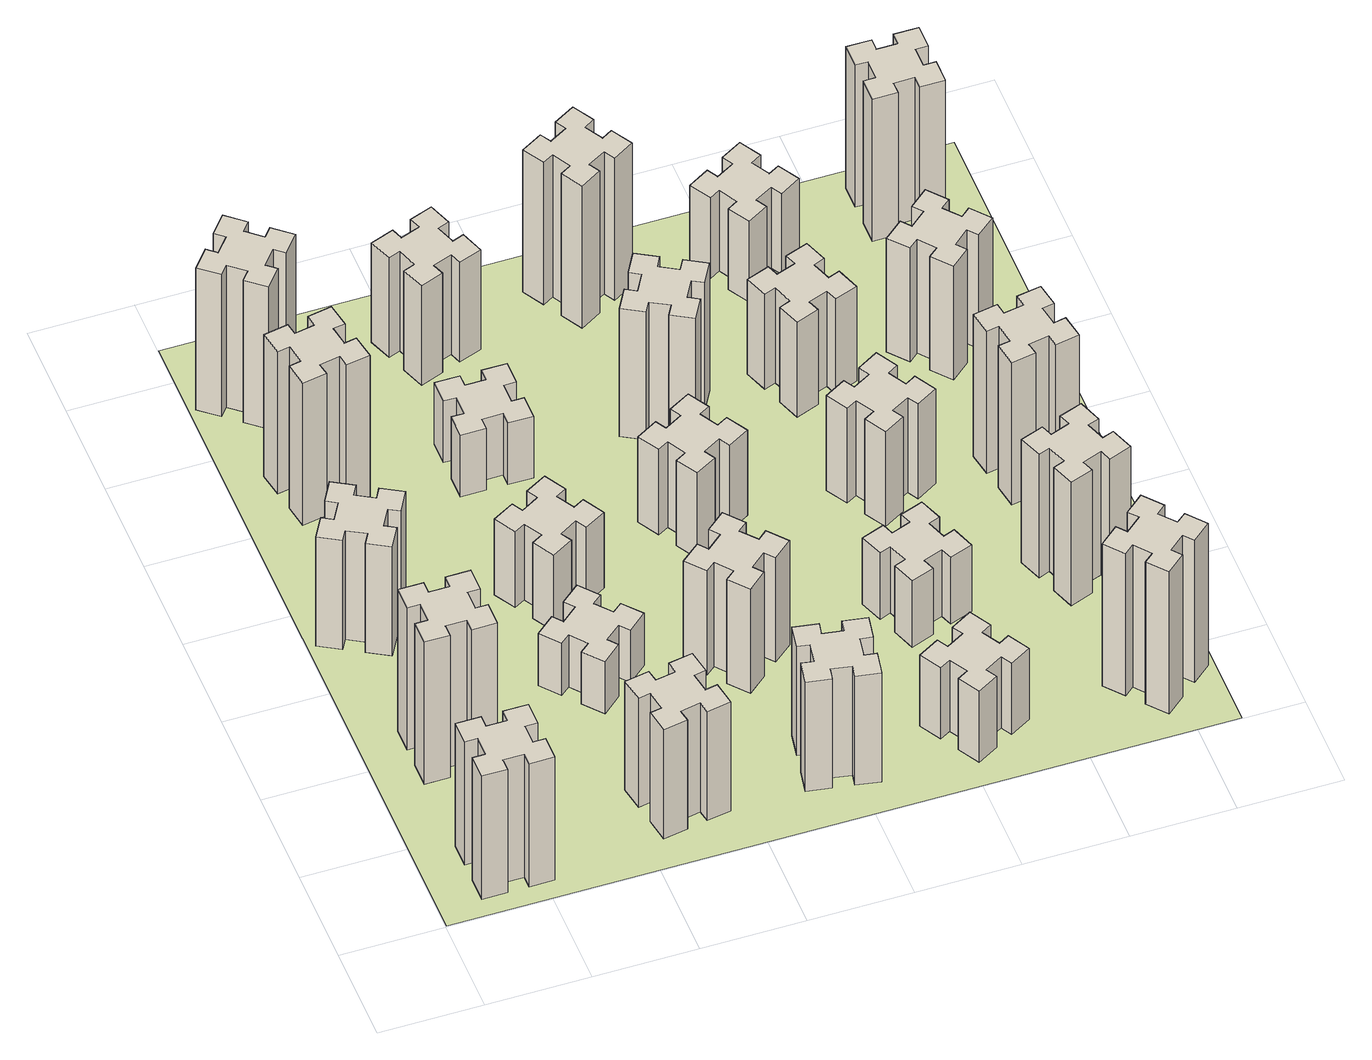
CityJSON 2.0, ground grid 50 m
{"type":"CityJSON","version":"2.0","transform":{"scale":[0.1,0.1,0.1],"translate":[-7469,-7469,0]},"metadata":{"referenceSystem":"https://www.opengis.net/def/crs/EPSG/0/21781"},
"CityObjects":{
"building1":{"type":"Building","attributes":{"class":"1000","function":"1000","usage":"1000","yearOfConstruction":2016,"roofType":"1000","measuredHeight":78,"storeysAboveGround":30,"storeysBelowGround":0},"geometry":[{"type":"Solid","lod":"1","boundaries":[[[[0,1,2,3,4,5,6,7,8,9,10,11,12,13,14,15,16,17,18,19]],[[17,16,20,21]],[[16,15,22,20]],[[15,14,23,22]],[[14,13,24,23]],[[13,12,25,24]],[[12,11,26,25]],[[11,10,27,26]],[[10,9,28,27]],[[9,8,29,28]],[[8,7,30,29]],[[7,6,31,30]],[[6,5,32,31]],[[5,4,33,32]],[[4,3,34,33]],[[3,2,35,34]],[[2,1,36,35]],[[1,0,37,36]],[[0,19,38,37]],[[19,18,39,38]],[[18,17,21,39]],[[24,25,26,27,28,29,30,31,32,33,34,35,36,37,38,39,21,20,22,23]]]]}]},
"building2":{"type":"Building","attributes":{"class":"1000","function":"1000","usage":"1000","yearOfConstruction":2016,"roofType":"1000","measuredHeight":90,"storeysAboveGround":30,"storeysBelowGround":0},"geometry":[{"type":"Solid","lod":"1","boundaries":[[[[40,41,42,43,44,45,46,47,48,49,50,51,52,53,54,55,56,57,58,59]],[[57,56,60,61]],[[56,55,62,60]],[[55,54,63,62]],[[54,53,64,63]],[[53,52,65,64]],[[52,51,66,65]],[[51,50,67,66]],[[50,49,68,67]],[[49,48,69,68]],[[48,47,70,69]],[[47,46,71,70]],[[46,45,72,71]],[[45,44,73,72]],[[44,43,74,73]],[[43,42,75,74]],[[42,41,76,75]],[[41,40,77,76]],[[40,59,78,77]],[[59,58,79,78]],[[58,57,61,79]],[[64,65,66,67,68,69,70,71,72,73,74,75,76,77,78,79,61,60,62,63]]]]}]},
"building3":{"type":"Building","attributes":{"class":"1000","function":"1000","usage":"1000","yearOfConstruction":2016,"roofType":"1000","measuredHeight":69,"storeysAboveGround":30,"storeysBelowGround":0},"geometry":[{"type":"Solid","lod":"1","boundaries":[[[[80,81,82,83,84,85,86,87,88,89,90,91,92,93,94,95,96,97,98,99]],[[97,96,100,101]],[[96,95,102,100]],[[95,94,103,102]],[[94,93,104,103]],[[93,92,105,104]],[[92,91,106,105]],[[91,90,107,106]],[[90,89,108,107]],[[89,88,109,108]],[[88,87,110,109]],[[87,86,111,110]],[[86,85,112,111]],[[85,84,113,112]],[[84,83,114,113]],[[83,82,115,114]],[[82,81,116,115]],[[81,80,117,116]],[[80,99,118,117]],[[99,98,119,118]],[[98,97,101,119]],[[104,105,106,107,108,109,110,111,112,113,114,115,116,117,118,119,101,100,102,103]]]]}]},
"building4":{"type":"Building","attributes":{"class":"1000","function":"1000","usage":"1000","yearOfConstruction":2016,"roofType":"1000","measuredHeight":90,"storeysAboveGround":30,"storeysBelowGround":0},"geometry":[{"type":"Solid","lod":"1","boundaries":[[[[120,121,122,123,124,125,126,127,128,129,130,131,132,133,134,135,136,137,138,139]],[[137,136,140,141]],[[136,135,142,140]],[[135,134,143,142]],[[134,133,144,143]],[[133,132,145,144]],[[132,131,146,145]],[[131,130,147,146]],[[130,129,148,147]],[[129,128,149,148]],[[128,127,150,149]],[[127,126,151,150]],[[126,125,152,151]],[[125,124,153,152]],[[124,123,154,153]],[[123,122,155,154]],[[122,121,156,155]],[[121,120,157,156]],[[120,139,158,157]],[[139,138,159,158]],[[138,137,141,159]],[[144,145,146,147,148,149,150,151,152,153,154,155,156,157,158,159,141,140,142,143]]]]}]},
"building5":{"type":"Building","attributes":{"class":"1000","function":"1000","usage":"1000","yearOfConstruction":2016,"roofType":"1000","measuredHeight":90,"storeysAboveGround":30,"storeysBelowGround":0},"geometry":[{"type":"Solid","lod":"1","boundaries":[[[[160,161,162,163,164,165,166,167,168,169,170,171,172,173,174,175,176,177,178,179]],[[177,176,180,181]],[[176,175,182,180]],[[175,174,183,182]],[[174,173,184,183]],[[173,172,185,184]],[[172,171,186,185]],[[171,170,187,186]],[[170,169,188,187]],[[169,168,189,188]],[[168,167,190,189]],[[167,166,191,190]],[[166,165,192,191]],[[165,164,193,192]],[[164,163,194,193]],[[163,162,195,194]],[[162,161,196,195]],[[161,160,197,196]],[[160,179,198,197]],[[179,178,199,198]],[[178,177,181,199]],[[184,185,186,187,188,189,190,191,192,193,194,195,196,197,198,199,181,180,182,183]]]]}]},
"building6":{"type":"Building","attributes":{"class":"1000","function":"1000","usage":"1000","yearOfConstruction":2016,"roofType":"1000","measuredHeight":69,"storeysAboveGround":30,"storeysBelowGround":0},"geometry":[{"type":"Solid","lod":"1","boundaries":[[[[200,201,202,203,204,205,206,207,208,209,210,211,212,213,214,215,216,217,218,219]],[[217,216,220,221]],[[216,215,222,220]],[[215,214,223,222]],[[214,213,224,223]],[[213,212,225,224]],[[212,211,226,225]],[[211,210,227,226]],[[210,209,228,227]],[[209,208,229,228]],[[208,207,230,229]],[[207,206,231,230]],[[206,205,232,231]],[[205,204,233,232]],[[204,203,234,233]],[[203,202,235,234]],[[202,201,236,235]],[[201,200,237,236]],[[200,219,238,237]],[[219,218,239,238]],[[218,217,221,239]],[[224,225,226,227,228,229,230,231,232,233,234,235,236,237,238,239,221,220,222,223]]]]}]},
"building7":{"type":"Building","attributes":{"class":"1000","function":"1000","usage":"1000","yearOfConstruction":2016,"roofType":"1000","measuredHeight":33,"storeysAboveGround":30,"storeysBelowGround":0},"geometry":[{"type":"Solid","lod":"1","boundaries":[[[[240,241,242,243,244,245,246,247,248,249,250,251,252,253,254,255,256,257,258,259]],[[257,256,260,261]],[[256,255,262,260]],[[255,254,263,262]],[[254,253,264,263]],[[253,252,265,264]],[[252,251,266,265]],[[251,250,267,266]],[[250,249,268,267]],[[249,248,269,268]],[[248,247,270,269]],[[247,246,271,270]],[[246,245,272,271]],[[245,244,273,272]],[[244,243,274,273]],[[243,242,275,274]],[[242,241,276,275]],[[241,240,277,276]],[[240,259,278,277]],[[259,258,279,278]],[[258,257,261,279]],[[264,265,266,267,268,269,270,271,272,273,274,275,276,277,278,279,261,260,262,263]]]]}]},
"building8":{"type":"Building","attributes":{"class":"1000","function":"1000","usage":"1000","yearOfConstruction":2016,"roofType":"1000","measuredHeight":48,"storeysAboveGround":30,"storeysBelowGround":0},"geometry":[{"type":"Solid","lod":"1","boundaries":[[[[280,281,282,283,284,285,286,287,288,289,290,291,292,293,294,295,296,297,298,299]],[[297,296,300,301]],[[296,295,302,300]],[[295,294,303,302]],[[294,293,304,303]],[[293,292,305,304]],[[292,291,306,305]],[[291,290,307,306]],[[290,289,308,307]],[[289,288,309,308]],[[288,287,310,309]],[[287,286,311,310]],[[286,285,312,311]],[[285,284,313,312]],[[284,283,314,313]],[[283,282,315,314]],[[282,281,316,315]],[[281,280,317,316]],[[280,299,318,317]],[[299,298,319,318]],[[298,297,301,319]],[[304,305,306,307,308,309,310,311,312,313,314,315,316,317,318,319,301,300,302,303]]]]}]},
"building9":{"type":"Building","attributes":{"class":"1000","function":"1000","usage":"1000","yearOfConstruction":2016,"roofType":"1000","measuredHeight":39,"storeysAboveGround":30,"storeysBelowGround":0},"geometry":[{"type":"Solid","lod":"1","boundaries":[[[[320,321,322,323,324,325,326,327,328,329,330,331,332,333,334,335,336,337,338,339]],[[337,336,340,341]],[[336,335,342,340]],[[335,334,343,342]],[[334,333,344,343]],[[333,332,345,344]],[[332,331,346,345]],[[331,330,347,346]],[[330,329,348,347]],[[329,328,349,348]],[[328,327,350,349]],[[327,326,351,350]],[[326,325,352,351]],[[325,324,353,352]],[[324,323,354,353]],[[323,322,355,354]],[[322,321,356,355]],[[321,320,357,356]],[[320,339,358,357]],[[339,338,359,358]],[[338,337,341,359]],[[344,345,346,347,348,349,350,351,352,353,354,355,356,357,358,359,341,340,342,343]]]]}]},
"building10":{"type":"Building","attributes":{"class":"1000","function":"1000","usage":"1000","yearOfConstruction":2016,"roofType":"1000","measuredHeight":69,"storeysAboveGround":30,"storeysBelowGround":0},"geometry":[{"type":"Solid","lod":"1","boundaries":[[[[360,361,362,363,364,365,366,367,368,369,370,371,372,373,374,375,376,377,378,379]],[[377,376,380,381]],[[376,375,382,380]],[[375,374,383,382]],[[374,373,384,383]],[[373,372,385,384]],[[372,371,386,385]],[[371,370,387,386]],[[370,369,388,387]],[[369,368,389,388]],[[368,367,390,389]],[[367,366,391,390]],[[366,365,392,391]],[[365,364,393,392]],[[364,363,394,393]],[[363,362,395,394]],[[362,361,396,395]],[[361,360,397,396]],[[360,379,398,397]],[[379,378,399,398]],[[378,377,381,399]],[[384,385,386,387,388,389,390,391,392,393,394,395,396,397,398,399,381,380,382,383]]]]}]},
"building11":{"type":"Building","attributes":{"class":"1000","function":"1000","usage":"1000","yearOfConstruction":2016,"roofType":"1000","measuredHeight":66,"storeysAboveGround":30,"storeysBelowGround":0},"geometry":[{"type":"Solid","lod":"1","boundaries":[[[[400,401,402,403,404,405,406,407,408,409,410,411,412,413,414,415,416,417,418,419]],[[417,416,420,421]],[[416,415,422,420]],[[415,414,423,422]],[[414,413,424,423]],[[413,412,425,424]],[[412,411,426,425]],[[411,410,427,426]],[[410,409,428,427]],[[409,408,429,428]],[[408,407,430,429]],[[407,406,431,430]],[[406,405,432,431]],[[405,404,433,432]],[[404,403,434,433]],[[403,402,435,434]],[[402,401,436,435]],[[401,400,437,436]],[[400,419,438,437]],[[419,418,439,438]],[[418,417,421,439]],[[424,425,426,427,428,429,430,431,432,433,434,435,436,437,438,439,421,420,422,423]]]]}]},
"building12":{"type":"Building","attributes":{"class":"1000","function":"1000","usage":"1000","yearOfConstruction":2016,"roofType":"1000","measuredHeight":63,"storeysAboveGround":30,"storeysBelowGround":0},"geometry":[{"type":"Solid","lod":"1","boundaries":[[[[440,441,442,443,444,445,446,447,448,449,450,451,452,453,454,455,456,457,458,459]],[[457,456,460,461]],[[456,455,462,460]],[[455,454,463,462]],[[454,453,464,463]],[[453,452,465,464]],[[452,451,466,465]],[[451,450,467,466]],[[450,449,468,467]],[[449,448,469,468]],[[448,447,470,469]],[[447,446,471,470]],[[446,445,472,471]],[[445,444,473,472]],[[444,443,474,473]],[[443,442,475,474]],[[442,441,476,475]],[[441,440,477,476]],[[440,459,478,477]],[[459,458,479,478]],[[458,457,461,479]],[[464,465,466,467,468,469,470,471,472,473,474,475,476,477,478,479,461,460,462,463]]]]}]},
"building13":{"type":"Building","attributes":{"class":"1000","function":"1000","usage":"1000","yearOfConstruction":2016,"roofType":"1000","measuredHeight":54,"storeysAboveGround":30,"storeysBelowGround":0},"geometry":[{"type":"Solid","lod":"1","boundaries":[[[[480,481,482,483,484,485,486,487,488,489,490,491,492,493,494,495,496,497,498,499]],[[497,496,500,501]],[[496,495,502,500]],[[495,494,503,502]],[[494,493,504,503]],[[493,492,505,504]],[[492,491,506,505]],[[491,490,507,506]],[[490,489,508,507]],[[489,488,509,508]],[[488,487,510,509]],[[487,486,511,510]],[[486,485,512,511]],[[485,484,513,512]],[[484,483,514,513]],[[483,482,515,514]],[[482,481,516,515]],[[481,480,517,516]],[[480,499,518,517]],[[499,498,519,518]],[[498,497,501,519]],[[504,505,506,507,508,509,510,511,512,513,514,515,516,517,518,519,501,500,502,503]]]]}]},
"building14":{"type":"Building","attributes":{"class":"1000","function":"1000","usage":"1000","yearOfConstruction":2016,"roofType":"1000","measuredHeight":45,"storeysAboveGround":30,"storeysBelowGround":0},"geometry":[{"type":"Solid","lod":"1","boundaries":[[[[520,521,522,523,524,525,526,527,528,529,530,531,532,533,534,535,536,537,538,539]],[[537,536,540,541]],[[536,535,542,540]],[[535,534,543,542]],[[534,533,544,543]],[[533,532,545,544]],[[532,531,546,545]],[[531,530,547,546]],[[530,529,548,547]],[[529,528,549,548]],[[528,527,550,549]],[[527,526,551,550]],[[526,525,552,551]],[[525,524,553,552]],[[524,523,554,553]],[[523,522,555,554]],[[522,521,556,555]],[[521,520,557,556]],[[520,539,558,557]],[[539,538,559,558]],[[538,537,541,559]],[[544,545,546,547,548,549,550,551,552,553,554,555,556,557,558,559,541,540,542,543]]]]}]},
"building15":{"type":"Building","attributes":{"class":"1000","function":"1000","usage":"1000","yearOfConstruction":2016,"roofType":"1000","measuredHeight":81,"storeysAboveGround":30,"storeysBelowGround":0},"geometry":[{"type":"Solid","lod":"1","boundaries":[[[[560,561,562,563,564,565,566,567,568,569,570,571,572,573,574,575,576,577,578,579]],[[577,576,580,581]],[[576,575,582,580]],[[575,574,583,582]],[[574,573,584,583]],[[573,572,585,584]],[[572,571,586,585]],[[571,570,587,586]],[[570,569,588,587]],[[569,568,589,588]],[[568,567,590,589]],[[567,566,591,590]],[[566,565,592,591]],[[565,564,593,592]],[[564,563,594,593]],[[563,562,595,594]],[[562,561,596,595]],[[561,560,597,596]],[[560,579,598,597]],[[579,578,599,598]],[[578,577,581,599]],[[584,585,586,587,588,589,590,591,592,593,594,595,596,597,598,599,581,580,582,583]]]]}]},
"building16":{"type":"Building","attributes":{"class":"1000","function":"1000","usage":"1000","yearOfConstruction":2016,"roofType":"1000","measuredHeight":90,"storeysAboveGround":30,"storeysBelowGround":0},"geometry":[{"type":"Solid","lod":"1","boundaries":[[[[600,601,602,603,604,605,606,607,608,609,610,611,612,613,614,615,616,617,618,619]],[[617,616,620,621]],[[616,615,622,620]],[[615,614,623,622]],[[614,613,624,623]],[[613,612,625,624]],[[612,611,626,625]],[[611,610,627,626]],[[610,609,628,627]],[[609,608,629,628]],[[608,607,630,629]],[[607,606,631,630]],[[606,605,632,631]],[[605,604,633,632]],[[604,603,634,633]],[[603,602,635,634]],[[602,601,636,635]],[[601,600,637,636]],[[600,619,638,637]],[[619,618,639,638]],[[618,617,621,639]],[[624,625,626,627,628,629,630,631,632,633,634,635,636,637,638,639,621,620,622,623]]]]}]},
"building17":{"type":"Building","attributes":{"class":"1000","function":"1000","usage":"1000","yearOfConstruction":2016,"roofType":"1000","measuredHeight":42,"storeysAboveGround":30,"storeysBelowGround":0},"geometry":[{"type":"Solid","lod":"1","boundaries":[[[[640,641,642,643,644,645,646,647,648,649,650,651,652,653,654,655,656,657,658,659]],[[657,656,660,661]],[[656,655,662,660]],[[655,654,663,662]],[[654,653,664,663]],[[653,652,665,664]],[[652,651,666,665]],[[651,650,667,666]],[[650,649,668,667]],[[649,648,669,668]],[[648,647,670,669]],[[647,646,671,670]],[[646,645,672,671]],[[645,644,673,672]],[[644,643,674,673]],[[643,642,675,674]],[[642,641,676,675]],[[641,640,677,676]],[[640,659,678,677]],[[659,658,679,678]],[[658,657,661,679]],[[664,665,666,667,668,669,670,671,672,673,674,675,676,677,678,679,661,660,662,663]]]]}]},
"building18":{"type":"Building","attributes":{"class":"1000","function":"1000","usage":"1000","yearOfConstruction":2016,"roofType":"1000","measuredHeight":60,"storeysAboveGround":30,"storeysBelowGround":0},"geometry":[{"type":"Solid","lod":"1","boundaries":[[[[680,681,682,683,684,685,686,687,688,689,690,691,692,693,694,695,696,697,698,699]],[[697,696,700,701]],[[696,695,702,700]],[[695,694,703,702]],[[694,693,704,703]],[[693,692,705,704]],[[692,691,706,705]],[[691,690,707,706]],[[690,689,708,707]],[[689,688,709,708]],[[688,687,710,709]],[[687,686,711,710]],[[686,685,712,711]],[[685,684,713,712]],[[684,683,714,713]],[[683,682,715,714]],[[682,681,716,715]],[[681,680,717,716]],[[680,699,718,717]],[[699,698,719,718]],[[698,697,701,719]],[[704,705,706,707,708,709,710,711,712,713,714,715,716,717,718,719,701,700,702,703]]]]}]},
"building19":{"type":"Building","attributes":{"class":"1000","function":"1000","usage":"1000","yearOfConstruction":2016,"roofType":"1000","measuredHeight":60,"storeysAboveGround":30,"storeysBelowGround":0},"geometry":[{"type":"Solid","lod":"1","boundaries":[[[[720,721,722,723,724,725,726,727,728,729,730,731,732,733,734,735,736,737,738,739]],[[737,736,740,741]],[[736,735,742,740]],[[735,734,743,742]],[[734,733,744,743]],[[733,732,745,744]],[[732,731,746,745]],[[731,730,747,746]],[[730,729,748,747]],[[729,728,749,748]],[[728,727,750,749]],[[727,726,751,750]],[[726,725,752,751]],[[725,724,753,752]],[[724,723,754,753]],[[723,722,755,754]],[[722,721,756,755]],[[721,720,757,756]],[[720,739,758,757]],[[739,738,759,758]],[[738,737,741,759]],[[744,745,746,747,748,749,750,751,752,753,754,755,756,757,758,759,741,740,742,743]]]]}]},
"building20":{"type":"Building","attributes":{"class":"1000","function":"1000","usage":"1000","yearOfConstruction":2016,"roofType":"1000","measuredHeight":90,"storeysAboveGround":30,"storeysBelowGround":0},"geometry":[{"type":"Solid","lod":"1","boundaries":[[[[760,761,762,763,764,765,766,767,768,769,770,771,772,773,774,775,776,777,778,779]],[[777,776,780,781]],[[776,775,782,780]],[[775,774,783,782]],[[774,773,784,783]],[[773,772,785,784]],[[772,771,786,785]],[[771,770,787,786]],[[770,769,788,787]],[[769,768,789,788]],[[768,767,790,789]],[[767,766,791,790]],[[766,765,792,791]],[[765,764,793,792]],[[764,763,794,793]],[[763,762,795,794]],[[762,761,796,795]],[[761,760,797,796]],[[760,779,798,797]],[[779,778,799,798]],[[778,777,781,799]],[[784,785,786,787,788,789,790,791,792,793,794,795,796,797,798,799,781,780,782,783]]]]}]},
"building21":{"type":"Building","attributes":{"class":"1000","function":"1000","usage":"1000","yearOfConstruction":2016,"roofType":"1000","measuredHeight":51,"storeysAboveGround":30,"storeysBelowGround":0},"geometry":[{"type":"Solid","lod":"1","boundaries":[[[[800,801,802,803,804,805,806,807,808,809,810,811,812,813,814,815,816,817,818,819]],[[817,816,820,821]],[[816,815,822,820]],[[815,814,823,822]],[[814,813,824,823]],[[813,812,825,824]],[[812,811,826,825]],[[811,810,827,826]],[[810,809,828,827]],[[809,808,829,828]],[[808,807,830,829]],[[807,806,831,830]],[[806,805,832,831]],[[805,804,833,832]],[[804,803,834,833]],[[803,802,835,834]],[[802,801,836,835]],[[801,800,837,836]],[[800,819,838,837]],[[819,818,839,838]],[[818,817,821,839]],[[824,825,826,827,828,829,830,831,832,833,834,835,836,837,838,839,821,820,822,823]]]]}]},
"building22":{"type":"Building","attributes":{"class":"1000","function":"1000","usage":"1000","yearOfConstruction":2016,"roofType":"1000","measuredHeight":78,"storeysAboveGround":30,"storeysBelowGround":0},"geometry":[{"type":"Solid","lod":"1","boundaries":[[[[840,841,842,843,844,845,846,847,848,849,850,851,852,853,854,855,856,857,858,859]],[[857,856,860,861]],[[856,855,862,860]],[[855,854,863,862]],[[854,853,864,863]],[[853,852,865,864]],[[852,851,866,865]],[[851,850,867,866]],[[850,849,868,867]],[[849,848,869,868]],[[848,847,870,869]],[[847,846,871,870]],[[846,845,872,871]],[[845,844,873,872]],[[844,843,874,873]],[[843,842,875,874]],[[842,841,876,875]],[[841,840,877,876]],[[840,859,878,877]],[[859,858,879,878]],[[858,857,861,879]],[[864,865,866,867,868,869,870,871,872,873,874,875,876,877,878,879,861,860,862,863]]]]}]},
"building23":{"type":"Building","attributes":{"class":"1000","function":"1000","usage":"1000","yearOfConstruction":2016,"roofType":"1000","measuredHeight":90,"storeysAboveGround":30,"storeysBelowGround":0},"geometry":[{"type":"Solid","lod":"1","boundaries":[[[[880,881,882,883,884,885,886,887,888,889,890,891,892,893,894,895,896,897,898,899]],[[897,896,900,901]],[[896,895,902,900]],[[895,894,903,902]],[[894,893,904,903]],[[893,892,905,904]],[[892,891,906,905]],[[891,890,907,906]],[[890,889,908,907]],[[889,888,909,908]],[[888,887,910,909]],[[887,886,911,910]],[[886,885,912,911]],[[885,884,913,912]],[[884,883,914,913]],[[883,882,915,914]],[[882,881,916,915]],[[881,880,917,916]],[[880,899,918,917]],[[899,898,919,918]],[[898,897,901,919]],[[904,905,906,907,908,909,910,911,912,913,914,915,916,917,918,919,901,900,902,903]]]]}]},
"building24":{"type":"Building","attributes":{"class":"1000","function":"1000","usage":"1000","yearOfConstruction":2016,"roofType":"1000","measuredHeight":72,"storeysAboveGround":30,"storeysBelowGround":0},"geometry":[{"type":"Solid","lod":"1","boundaries":[[[[920,921,922,923,924,925,926,927,928,929,930,931,932,933,934,935,936,937,938,939]],[[937,936,940,941]],[[936,935,942,940]],[[935,934,943,942]],[[934,933,944,943]],[[933,932,945,944]],[[932,931,946,945]],[[931,930,947,946]],[[930,929,948,947]],[[929,928,949,948]],[[928,927,950,949]],[[927,926,951,950]],[[926,925,952,951]],[[925,924,953,952]],[[924,923,954,953]],[[923,922,955,954]],[[922,921,956,955]],[[921,920,957,956]],[[920,939,958,957]],[[939,938,959,958]],[[938,937,941,959]],[[944,945,946,947,948,949,950,951,952,953,954,955,956,957,958,959,941,940,942,943]]]]}]},
"building25":{"type":"Building","attributes":{"class":"1000","function":"1000","usage":"1000","yearOfConstruction":2016,"roofType":"1000","measuredHeight":90,"storeysAboveGround":30,"storeysBelowGround":0},"geometry":[{"type":"Solid","lod":"1","boundaries":[[[[960,961,962,963,964,965,966,967,968,969,970,971,972,973,974,975,976,977,978,979]],[[977,976,980,981]],[[976,975,982,980]],[[975,974,983,982]],[[974,973,984,983]],[[973,972,985,984]],[[972,971,986,985]],[[971,970,987,986]],[[970,969,988,987]],[[969,968,989,988]],[[968,967,990,989]],[[967,966,991,990]],[[966,965,992,991]],[[965,964,993,992]],[[964,963,994,993]],[[963,962,995,994]],[[962,961,996,995]],[[961,960,997,996]],[[960,979,998,997]],[[979,978,999,998]],[[978,977,981,999]],[[984,985,986,987,988,989,990,991,992,993,994,995,996,997,998,999,981,980,982,983]]]]}]},
"landuse1":{"type":"LandUse","attributes":{"name":"plot1","function":"1010"},"geometry":[{"type":"MultiSurface","lod":"1","boundaries":[[[1000,1001,1002,1003]]]}]}
},
"vertices":[
[485,225,0],[485,325,0],[545,325,0],[545,445,0],[425,445,0],[425,385,0],[325,385,0],[325,445,0],[205,445,0],[205,325,0],[265,325,0],[265,225,0],[205,225,0],[205,105,0],[325,105,0],[325,165,0],[425,165,0],[425,105,0],[545,105,0],[545,225,0],[425,165,780],[425,105,780],[325,165,780],[325,105,780],[205,105,780],[205,225,780],[265,225,780],[265,325,780],[205,325,780],[205,445,780],[325,445,780],[325,385,780],[425,385,780],[425,445,780],[545,445,780],[545,325,780],[485,325,780],[485,225,780],[545,225,780],[545,105,780],
[265,1065,0],[265,965,0],[205,965,0],[205,845,0],[325,845,0],[325,905,0],[425,905,0],[425,845,0],[545,845,0],[545,965,0],[485,965,0],[485,1065,0],[545,1065,0],[545,1185,0],[425,1185,0],[425,1125,0],[325,1125,0],[325,1185,0],[205,1185,0],[205,1065,0],[325,1125,900],[325,1185,900],[425,1125,900],[425,1185,900],[545,1185,900],[545,1065,900],[485,1065,900],[485,965,900],[545,965,900],[545,845,900],[425,845,900],[425,905,900],[325,905,900],[325,845,900],[205,845,900],[205,965,900],[265,965,900],[265,1065,900],[205,1065,900],[205,1185,900],
[374,1926,0],[287,1976,0],[317,2028,0],[213,2088,0],[153,1984,0],[205,1954,0],[155,1867,0],[103,1897,0],[43,1793,0],[147,1733,0],[177,1785,0],[264,1735,0],[234,1683,0],[338,1623,0],[398,1727,0],[346,1757,0],[396,1844,0],[448,1814,0],[508,1918,0],[404,1978,0],[396,1844,690],[448,1814,690],[346,1757,690],[398,1727,690],[338,1623,690],[234,1683,690],[264,1735,690],[177,1785,690],[147,1733,690],[43,1793,690],[103,1897,690],[155,1867,690],[205,1954,690],[153,1984,690],[213,2088,690],[317,2028,690],[287,1976,690],[374,1926,690],[404,1978,690],[508,1918,690],
[405,2812,0],[307,2795,0],[297,2854,0],[178,2833,0],[199,2715,0],[258,2725,0],[276,2627,0],[217,2617,0],[237,2498,0],[356,2519,0],[345,2578,0],[444,2596,0],[454,2537,0],[572,2557,0],[551,2676,0],[492,2665,0],[475,2764,0],[534,2774,0],[513,2892,0],[395,2871,0],[475,2764,900],[534,2774,900],[492,2665,900],[551,2676,900],[572,2557,900],[454,2537,900],[444,2596,900],[345,2578,900],[356,2519,900],[237,2498,900],[217,2617,900],[276,2627,900],[258,2725,900],[199,2715,900],[178,2833,900],[297,2854,900],[307,2795,900],[405,2812,900],[395,2871,900],[513,2892,900],
[384,3387,0],[308,3452,0],[346,3498,0],[254,3575,0],[177,3483,0],[223,3444,0],[159,3368,0],[113,3406,0],[36,3314,0],[128,3237,0],[166,3283,0],[243,3219,0],[204,3173,0],[296,3096,0],[373,3188,0],[327,3226,0],[392,3303,0],[438,3264,0],[515,3356,0],[423,3433,0],[392,3303,900],[438,3264,900],[327,3226,900],[373,3188,900],[296,3096,900],[204,3173,900],[243,3219,900],[166,3283,900],[128,3237,900],[36,3314,900],[113,3406,900],[159,3368,900],[223,3444,900],[177,3483,900],[254,3575,900],[346,3498,900],[308,3452,900],[384,3387,900],[423,3433,900],[515,3356,900],
[1332,345,0],[1315,444,0],[1374,454,0],[1353,572,0],[1235,551,0],[1245,492,0],[1147,475,0],[1137,534,0],[1018,513,0],[1039,395,0],[1098,405,0],[1116,307,0],[1057,297,0],[1077,178,0],[1196,199,0],[1185,258,0],[1284,276,0],[1294,217,0],[1412,237,0],[1391,356,0],[1284,276,690],[1294,217,690],[1185,258,690],[1196,199,690],[1077,178,690],[1057,297,690],[1116,307,690],[1098,405,690],[1039,395,690],[1018,513,690],[1137,534,690],[1147,475,690],[1245,492,690],[1235,551,690],[1353,572,690],[1374,454,690],[1315,444,690],[1332,345,690],[1391,356,690],[1412,237,690],
[1083,1332,0],[1006,1267,0],[968,1313,0],[876,1236,0],[953,1144,0],[999,1183,0],[1063,1106,0],[1017,1068,0],[1094,976,0],[1186,1053,0],[1148,1099,0],[1224,1163,0],[1263,1117,0],[1355,1194,0],[1278,1286,0],[1232,1248,0],[1167,1324,0],[1213,1363,0],[1136,1455,0],[1044,1378,0],[1167,1324,330],[1213,1363,330],[1232,1248,330],[1278,1286,330],[1355,1194,330],[1263,1117,330],[1224,1163,330],[1148,1099,330],[1186,1053,330],[1094,976,330],[1017,1068,330],[1063,1106,330],[999,1183,330],[953,1144,330],[876,1236,330],[968,1313,330],[1006,1267,330],[1083,1332,330],[1044,1378,330],[1136,1455,330],
[995,1744,0],[1045,1657,0],[993,1627,0],[1053,1523,0],[1157,1583,0],[1127,1635,0],[1214,1685,0],[1244,1633,0],[1348,1693,0],[1288,1797,0],[1236,1767,0],[1186,1854,0],[1238,1884,0],[1178,1988,0],[1074,1928,0],[1104,1876,0],[1017,1826,0],[987,1878,0],[883,1818,0],[943,1714,0],[1017,1826,480],[987,1878,480],[1104,1876,480],[1074,1928,480],[1178,1988,480],[1238,1884,480],[1186,1854,480],[1236,1767,480],[1288,1797,480],[1348,1693,480],[1244,1633,480],[1214,1685,480],[1127,1635,480],[1157,1583,480],[1053,1523,480],[993,1627,480],[1045,1657,480],[995,1744,480],[943,1714,480],[883,1818,480],
[1005,2645,0],[1005,2545,0],[945,2545,0],[945,2425,0],[1065,2425,0],[1065,2485,0],[1165,2485,0],[1165,2425,0],[1285,2425,0],[1285,2545,0],[1225,2545,0],[1225,2645,0],[1285,2645,0],[1285,2765,0],[1165,2765,0],[1165,2705,0],[1065,2705,0],[1065,2765,0],[945,2765,0],[945,2645,0],[1065,2705,390],[1065,2765,390],[1165,2705,390],[1165,2765,390],[1285,2765,390],[1285,2645,390],[1225,2645,390],[1225,2545,390],[1285,2545,390],[1285,2425,390],[1165,2425,390],[1165,2485,390],[1065,2485,390],[1065,2425,390],[945,2425,390],[945,2545,390],[1005,2545,390],[1005,2645,390],[945,2645,390],[945,2765,390],
[2055,307,0],[2072,405,0],[2131,395,0],[2152,513,0],[2034,534,0],[2024,475,0],[1925,492,0],[1936,551,0],[1817,572,0],[1797,454,0],[1856,444,0],[1838,345,0],[1779,356,0],[1758,237,0],[1877,217,0],[1887,276,0],[1985,258,0],[1975,199,0],[2093,178,0],[2114,297,0],[1985,258,690],[1975,199,690],[1887,276,690],[1877,217,690],[1758,237,690],[1779,356,690],[1838,345,690],[1856,444,690],[1797,454,690],[1817,572,690],[1936,551,690],[1925,492,690],[2024,475,690],[2034,534,690],[2152,513,690],[2131,395,690],[2072,405,690],[2055,307,690],[2114,297,690],[2093,178,690],
[1788,999,0],[1864,1063,0],[1903,1017,0],[1995,1094,0],[1918,1186,0],[1872,1148,0],[1807,1224,0],[1853,1263,0],[1776,1355,0],[1684,1278,0],[1723,1232,0],[1646,1167,0],[1608,1213,0],[1516,1136,0],[1593,1044,0],[1639,1083,0],[1703,1006,0],[1657,968,0],[1734,876,0],[1826,953,0],[1703,1006,660],[1657,968,660],[1639,1083,660],[1593,1044,660],[1516,1136,660],[1608,1213,660],[1646,1167,660],[1723,1232,660],[1684,1278,660],[1776,1355,660],[1853,1263,660],[1807,1224,660],[1872,1148,660],[1918,1186,660],[1995,1094,660],[1903,1017,660],[1864,1063,660],[1788,999,660],[1826,953,660],[1734,876,660],
[1125,3456,0],[1031,3422,0],[1010,3478,0],[897,3437,0],[939,3324,0],[995,3345,0],[1029,3251,0],[973,3230,0],[1014,3117,0],[1127,3159,0],[1106,3215,0],[1200,3249,0],[1220,3193,0],[1333,3234,0],[1292,3347,0],[1236,3326,0],[1202,3420,0],[1258,3440,0],[1217,3553,0],[1104,3512,0],[1202,3420,630],[1258,3440,630],[1236,3326,630],[1292,3347,630],[1333,3234,630],[1220,3193,630],[1200,3249,630],[1106,3215,630],[1127,3159,630],[1014,3117,630],[973,3230,630],[1029,3251,630],[995,3345,630],[939,3324,630],[897,3437,630],[1010,3478,630],[1031,3422,630],[1125,3456,630],[1104,3512,630],[1217,3553,630],
[1844,2076,0],[1757,2026,0],[1727,2078,0],[1623,2018,0],[1683,1914,0],[1735,1944,0],[1785,1857,0],[1733,1827,0],[1793,1723,0],[1897,1783,0],[1867,1835,0],[1954,1885,0],[1984,1833,0],[2088,1893,0],[2028,1997,0],[1976,1967,0],[1926,2054,0],[1978,2084,0],[1918,2188,0],[1814,2128,0],[1926,2054,540],[1978,2084,540],[1976,1967,540],[2028,1997,540],[2088,1893,540],[1984,1833,540],[1954,1885,540],[1867,1835,540],[1897,1783,540],[1793,1723,540],[1733,1827,540],[1785,1857,540],[1735,1944,540],[1683,1914,540],[1623,2018,540],[1727,2078,540],[1757,2026,540],[1844,2076,540],[1814,2128,540],[1918,2188,540],
[2475,364,0],[2525,277,0],[2473,247,0],[2533,143,0],[2637,203,0],[2607,255,0],[2694,305,0],[2724,253,0],[2828,313,0],[2768,417,0],[2716,387,0],[2666,474,0],[2718,504,0],[2658,608,0],[2554,548,0],[2584,496,0],[2497,446,0],[2467,498,0],[2363,438,0],[2423,334,0],[2497,446,450],[2467,498,450],[2584,496,450],[2554,548,450],[2658,608,450],[2718,504,450],[2666,474,450],[2716,387,450],[2768,417,450],[2828,313,450],[2724,253,450],[2694,305,450],[2607,255,450],[2637,203,450],[2533,143,450],[2473,247,450],[2525,277,450],[2475,364,450],[2423,334,450],[2363,438,450],
[2054,2666,0],[1967,2716,0],[1997,2768,0],[1893,2828,0],[1833,2724,0],[1885,2694,0],[1835,2607,0],[1783,2637,0],[1723,2533,0],[1827,2473,0],[1857,2525,0],[1944,2475,0],[1914,2423,0],[2018,2363,0],[2078,2467,0],[2026,2497,0],[2076,2584,0],[2128,2554,0],[2188,2658,0],[2084,2718,0],[2076,2584,810],[2128,2554,810],[2026,2497,810],[2078,2467,810],[2018,2363,810],[1914,2423,810],[1944,2475,810],[1857,2525,810],[1827,2473,810],[1723,2533,810],[1783,2637,810],[1835,2607,810],[1885,2694,810],[1833,2724,810],[1893,2828,810],[1997,2768,810],[1967,2716,810],[2054,2666,810],[2084,2718,810],[2188,2658,810],
[1844,3556,0],[1757,3506,0],[1727,3558,0],[1623,3498,0],[1683,3394,0],[1735,3424,0],[1785,3337,0],[1733,3307,0],[1793,3203,0],[1897,3263,0],[1867,3315,0],[1954,3365,0],[1984,3313,0],[2088,3373,0],[2028,3477,0],[1976,3447,0],[1926,3534,0],[1978,3564,0],[1918,3668,0],[1814,3608,0],[1926,3534,900],[1978,3564,900],[1976,3447,900],[2028,3477,900],[2088,3373,900],[1984,3313,900],[1954,3365,900],[1867,3315,900],[1897,3263,900],[1793,3203,900],[1733,3307,900],[1785,3337,900],[1735,3424,900],[1683,3394,900],[1623,3498,900],[1727,3558,900],[1757,3506,900],[1844,3556,900],[1814,3608,900],[1918,3668,900],
[2716,1106,0],[2682,1200,0],[2738,1220,0],[2697,1333,0],[2584,1292,0],[2605,1236,0],[2511,1202,0],[2490,1258,0],[2377,1217,0],[2419,1104,0],[2475,1125,0],[2509,1031,0],[2453,1010,0],[2494,897,0],[2607,939,0],[2586,995,0],[2680,1029,0],[2700,973,0],[2813,1014,0],[2772,1127,0],[2680,1029,420],[2700,973,420],[2586,995,420],[2607,939,420],[2494,897,420],[2453,1010,420],[2509,1031,420],[2475,1125,420],[2419,1104,420],[2377,1217,420],[2490,1258,420],[2511,1202,420],[2605,1236,420],[2584,1292,420],[2697,1333,420],[2738,1220,420],[2682,1200,420],[2716,1106,420],[2772,1127,420],[2813,1014,420],
[2816,1867,0],[2766,1954,0],[2818,1984,0],[2758,2088,0],[2654,2028,0],[2684,1976,0],[2597,1926,0],[2567,1978,0],[2463,1918,0],[2523,1814,0],[2575,1844,0],[2625,1757,0],[2573,1727,0],[2633,1623,0],[2737,1683,0],[2707,1735,0],[2794,1785,0],[2824,1733,0],[2928,1793,0],[2868,1897,0],[2794,1785,600],[2824,1733,600],[2707,1735,600],[2737,1683,600],[2633,1623,600],[2573,1727,600],[2625,1757,600],[2575,1844,600],[2523,1814,600],[2463,1918,600],[2567,1978,600],[2597,1926,600],[2684,1976,600],[2654,2028,600],[2758,2088,600],[2818,1984,600],[2766,1954,600],[2816,1867,600],[2868,1897,600],[2928,1793,600],
[2586,2475,0],[2680,2509,0],[2700,2453,0],[2813,2494,0],[2772,2607,0],[2716,2586,0],[2682,2680,0],[2738,2700,0],[2697,2813,0],[2584,2772,0],[2605,2716,0],[2511,2682,0],[2490,2738,0],[2377,2697,0],[2419,2584,0],[2475,2605,0],[2509,2511,0],[2453,2490,0],[2494,2377,0],[2607,2419,0],[2509,2511,600],[2453,2490,600],[2475,2605,600],[2419,2584,600],[2377,2697,600],[2490,2738,600],[2511,2682,600],[2605,2716,600],[2584,2772,600],[2697,2813,600],[2738,2700,600],[2682,2680,600],[2716,2586,600],[2772,2607,600],[2813,2494,600],[2700,2453,600],[2680,2509,600],[2586,2475,600],[2607,2419,600],[2494,2377,600],
[3468,259,0],[3544,323,0],[3583,277,0],[3675,354,0],[3598,446,0],[3552,408,0],[3487,484,0],[3533,523,0],[3456,615,0],[3364,538,0],[3403,492,0],[3326,427,0],[3288,473,0],[3196,396,0],[3273,304,0],[3319,343,0],[3383,266,0],[3337,228,0],[3414,136,0],[3506,213,0],[3383,266,900],[3337,228,900],[3319,343,900],[3273,304,900],[3196,396,900],[3288,473,900],[3326,427,900],[3403,492,900],[3364,538,900],[3456,615,900],[3533,523,900],[3487,484,900],[3552,408,900],[3598,446,900],[3675,354,900],[3583,277,900],[3544,323,900],[3468,259,900],[3506,213,900],[3414,136,900],
[2716,3347,0],[2666,3434,0],[2718,3464,0],[2658,3568,0],[2554,3508,0],[2584,3456,0],[2497,3406,0],[2467,3458,0],[2363,3398,0],[2423,3294,0],[2475,3324,0],[2525,3237,0],[2473,3207,0],[2533,3103,0],[2637,3163,0],[2607,3215,0],[2694,3265,0],[2724,3213,0],[2828,3273,0],[2768,3377,0],[2694,3265,510],[2724,3213,510],[2607,3215,510],[2637,3163,510],[2533,3103,510],[2473,3207,510],[2525,3237,510],[2475,3324,510],[2423,3294,510],[2363,3398,510],[2467,3458,510],[2497,3406,510],[2584,3456,510],[2554,3508,510],[2658,3568,510],[2718,3464,510],[2666,3434,510],[2716,3347,510],[2768,3377,510],[2828,3273,510],
[3215,1125,0],[3249,1031,0],[3193,1010,0],[3234,897,0],[3347,939,0],[3326,995,0],[3420,1029,0],[3440,973,0],[3553,1014,0],[3512,1127,0],[3456,1106,0],[3422,1200,0],[3478,1220,0],[3437,1333,0],[3324,1292,0],[3345,1236,0],[3251,1202,0],[3230,1258,0],[3117,1217,0],[3159,1104,0],[3251,1202,780],[3230,1258,780],[3345,1236,780],[3324,1292,780],[3437,1333,780],[3478,1220,780],[3422,1200,780],[3456,1106,780],[3512,1127,780],[3553,1014,780],[3440,973,780],[3420,1029,780],[3326,995,780],[3347,939,780],[3234,897,780],[3193,1010,780],[3249,1031,780],[3215,1125,780],[3159,1104,780],[3117,1217,780],
[3365,1872,0],[3267,1855,0],[3257,1914,0],[3138,1893,0],[3159,1775,0],[3218,1785,0],[3236,1687,0],[3177,1677,0],[3197,1558,0],[3316,1579,0],[3305,1638,0],[3404,1656,0],[3414,1597,0],[3532,1617,0],[3511,1736,0],[3452,1725,0],[3435,1824,0],[3494,1834,0],[3473,1952,0],[3355,1931,0],[3435,1824,900],[3494,1834,900],[3452,1725,900],[3511,1736,900],[3532,1617,900],[3414,1597,900],[3404,1656,900],[3305,1638,900],[3316,1579,900],[3197,1558,900],[3177,1677,900],[3236,1687,900],[3218,1785,900],[3159,1775,900],[3138,1893,900],[3257,1914,900],[3267,1855,900],[3365,1872,900],[3355,1931,900],[3473,1952,900],
[3119,2563,0],[3183,2486,0],[3137,2448,0],[3214,2356,0],[3306,2433,0],[3268,2479,0],[3344,2543,0],[3383,2497,0],[3475,2574,0],[3398,2666,0],[3352,2628,0],[3287,2704,0],[3333,2743,0],[3256,2835,0],[3164,2758,0],[3203,2712,0],[3126,2647,0],[3088,2693,0],[2996,2616,0],[3073,2524,0],[3126,2647,720],[3088,2693,720],[3203,2712,720],[3164,2758,720],[3256,2835,720],[3333,2743,720],[3287,2704,720],[3352,2628,720],[3398,2666,720],[3475,2574,720],[3383,2497,720],[3344,2543,720],[3268,2479,720],[3306,2433,720],[3214,2356,720],[3137,2448,720],[3183,2486,720],[3119,2563,720],[3073,2524,720],[2996,2616,720],
[3285,3325,0],[3385,3325,0],[3385,3265,0],[3505,3265,0],[3505,3385,0],[3445,3385,0],[3445,3485,0],[3505,3485,0],[3505,3605,0],[3385,3605,0],[3385,3545,0],[3285,3545,0],[3285,3605,0],[3165,3605,0],[3165,3485,0],[3225,3485,0],[3225,3385,0],[3165,3385,0],[3165,3265,0],[3285,3265,0],[3225,3385,900],[3165,3385,900],[3225,3485,900],[3165,3485,900],[3165,3605,900],[3285,3605,900],[3285,3545,900],[3385,3545,900],[3385,3605,900],[3505,3605,900],[3505,3485,900],[3445,3485,900],[3445,3385,900],[3505,3385,900],[3505,3265,900],[3385,3265,900],[3385,3325,900],[3285,3325,900],[3285,3265,900],[3165,3265,900],
[5,3705,0],[3705,3705,0],[3705,5,0],[5,5,0]
]}
